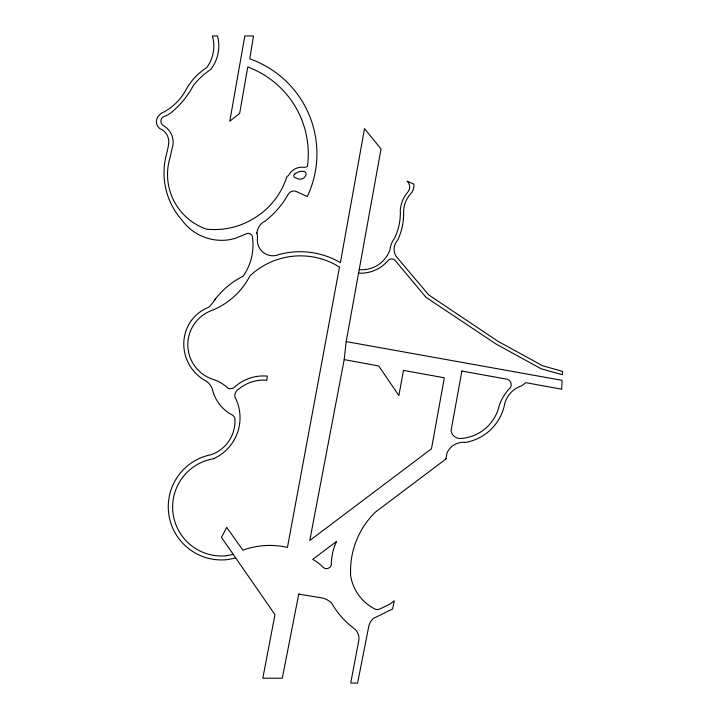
<?xml version="1.0" encoding="UTF-8"?>
<svg xmlns="http://www.w3.org/2000/svg" width="719" height="719" viewBox="0 0 719 719"><rect width="100%" height="100%" fill="white"/><g stroke="black" fill="none" stroke-linecap="round" stroke-linejoin="round"><path stroke-width="1.08" d="M344.194 359.599L378.751 365.971L398.883 395.585L403.449 370.393L444.333 377.799L431.481 448.791L309.763 540.499L344.194 359.599L346.181 341.597L381.034 148.995L364.524 128.611L340.393 262.642A79.638 79.638 0 0 0 275.754 255.533A15.593 15.593 0 0 1 257.411 238.708A13.913 13.913 0 0 0 256.863 233.28L256.71 232.803M445.87 459.028L446.93 453.213A17.732 17.732 0 0 1 465.463 442.428A48.308 48.308 0 0 0 504.783 403.404A25.453 25.453 0 0 1 521.626 385.851L525.859 382.67L561.71 389.204L562.06 380.333L346.181 341.597M446.427 458.605L375.147 512.323A82.748 82.748 0 0 0 350.665 575.91A45.369 45.369 0 0 0 375.821 609.469A9.392 9.392 0 0 0 380.081 608.903L390.12 603.978L394.309 600.796L392.565 608.993L373.673 618.295A14.299 14.299 0 0 0 368.847 625.898L357.604 683.05L350.71 683.05L358.754 640.683A12.475 12.475 0 0 0 353.137 627.795A82.847 82.847 0 0 1 331.576 603.043A19.224 19.224 0 0 0 321.24 597.813L298.753 594.155L282.288 678.224L262.803 678.224L274.964 614.655L221.47 537.345L226.701 527.386L242.941 550.188L246.141 549.073A78.479 78.479 0 0 1 287.438 547.438L339.485 267.082A73.554 73.554 0 0 0 249.942 275.916A73.653 73.653 0 0 1 211.107 310.725A36.435 36.435 0 0 0 212.743 379.273A37.891 37.891 0 0 1 228.157 388.377A6.435 6.435 0 0 0 234.574 387.065A43.023 43.023 0 0 1 267.297 376.109L266.812 380.252A38.475 38.475 0 0 0 238.807 389.024A7.936 7.936 0 0 0 234.807 396.744A44.866 44.866 0 0 1 213.813 458.587M235.751 557.989L227.869 559.553A53.206 53.206 0 0 1 168.471 502.015L169.378 495.885A53.008 53.008 0 0 1 211.044 454.723A35.438 35.438 0 0 0 234.825 418.045A6.147 6.147 0 0 0 231.473 414.584A38.979 38.979 0 0 1 212.348 389.132A15.863 15.863 0 0 0 205.131 380.522A41.819 41.819 0 0 1 184.549 336.132A38.844 38.844 0 0 1 208.708 307.256A40.983 40.983 0 0 0 214.927 299.616L215.394 298.843M226.476 555.625L233.289 554.43M298.753 594.155L299.643 594.334M226.494 555.769A48.964 48.964 0 0 1 173.036 513.384A48.964 48.964 0 0 1 213.831 458.704M256.863 233.28A14.937 14.937 0 0 1 265.419 220.904A88.94 88.94 0 0 0 288.202 194.328A6.534 6.534 0 0 1 297.405 192L307.319 196.539A100.516 100.516 0 0 0 249.754 58.832L253.501 35.95L244.837 35.95L229.783 121.241L239.652 113.449L247.767 66.984A92.751 92.751 0 0 1 307.48 166.188A4.7 4.7 0 0 1 304.29 167.32A15.027 15.027 0 0 0 289.218 174.304A3.209 3.209 0 0 1 287.016 176.344A76.079 76.079 0 0 1 275.107 199.406C264.538 213.246 249.241 223.276 232.327 227.438A76.079 76.079 0 0 1 206.425 229.136A57.862 57.862 0 0 1 170.106 157.389L171.994 148.752A18.91 18.91 0 0 0 163.465 125.69A5.114 5.114 0 0 1 163.465 116.748A25.569 25.569 0 0 0 171.922 112.038A89.435 89.435 0 0 0 193.465 85.354A72.7 72.7 0 0 1 210.748 69.482A38.655 38.655 0 0 0 217.506 35.95L212.357 35.95A35.77 35.77 0 0 1 206.614 67.712A60.234 60.234 0 0 0 185.511 90.72A55.03 55.03 0 0 1 163.33 112.299A8.161 8.161 0 0 0 159.627 114.77A8.862 8.862 0 0 0 159.627 128.476A14.281 14.281 0 0 1 168.641 143.935A94.333 94.333 0 0 1 166.098 155.726A71.208 71.208 0 0 0 181.808 219.942A49.216 49.216 0 0 0 228.831 239.813L234.664 238.591L245.673 234.097A4.359 4.359 0 0 1 252.279 236.227A54.204 54.204 0 0 1 243.247 276.06A81.903 81.903 0 0 0 214.927 299.616M359.203 269.625A29.704 29.704 0 0 0 390.013 249.592A21.462 21.462 0 0 1 394.533 238.366A58.5 58.5 0 0 0 400.285 210.209A32.103 32.103 0 0 1 408.266 191.497A7.738 7.738 0 0 0 407.071 181.179L413.847 184.073A11.612 11.612 0 0 1 410.27 194.175A27.771 27.771 0 0 0 403.647 213.687A63.065 63.065 0 0 1 398.11 239.256L396.861 241.18A13.346 13.346 0 0 0 395.998 256.18L428.677 294.88L497.791 341.183L542.468 365.719L562.618 371.399L562.411 374.761L541.227 368.82L496.353 344.23L425.99 297.324L394.974 260.251A4.862 4.862 0 0 0 388.305 260.251A35.878 35.878 0 0 1 358.565 273.157M461.904 371.022L451.029 430.708A9.248 9.248 0 0 0 459.774 438.527A42.16 42.16 0 0 0 499.139 405.974A44.83 44.83 0 0 1 510.301 387.757A5.698 5.698 0 0 0 507.695 379.362L461.904 371.022M295.069 173.845L294.323 174.501A1.842 1.842 0 0 0 294.727 177.485L297.055 178.402A6.543 6.543 0 0 0 300.803 179.157A5.887 5.887 0 0 0 306.024 174.277A2.472 2.472 0 0 0 303.508 171.401A10.974 10.974 0 0 0 295.069 173.845M336.537 541.425L312.711 559.382A39.015 39.015 0 0 1 322.849 567.138A4.997 4.997 0 0 0 331.351 562.546A57.628 57.628 0 0 1 336.537 541.425"/></g></svg>
